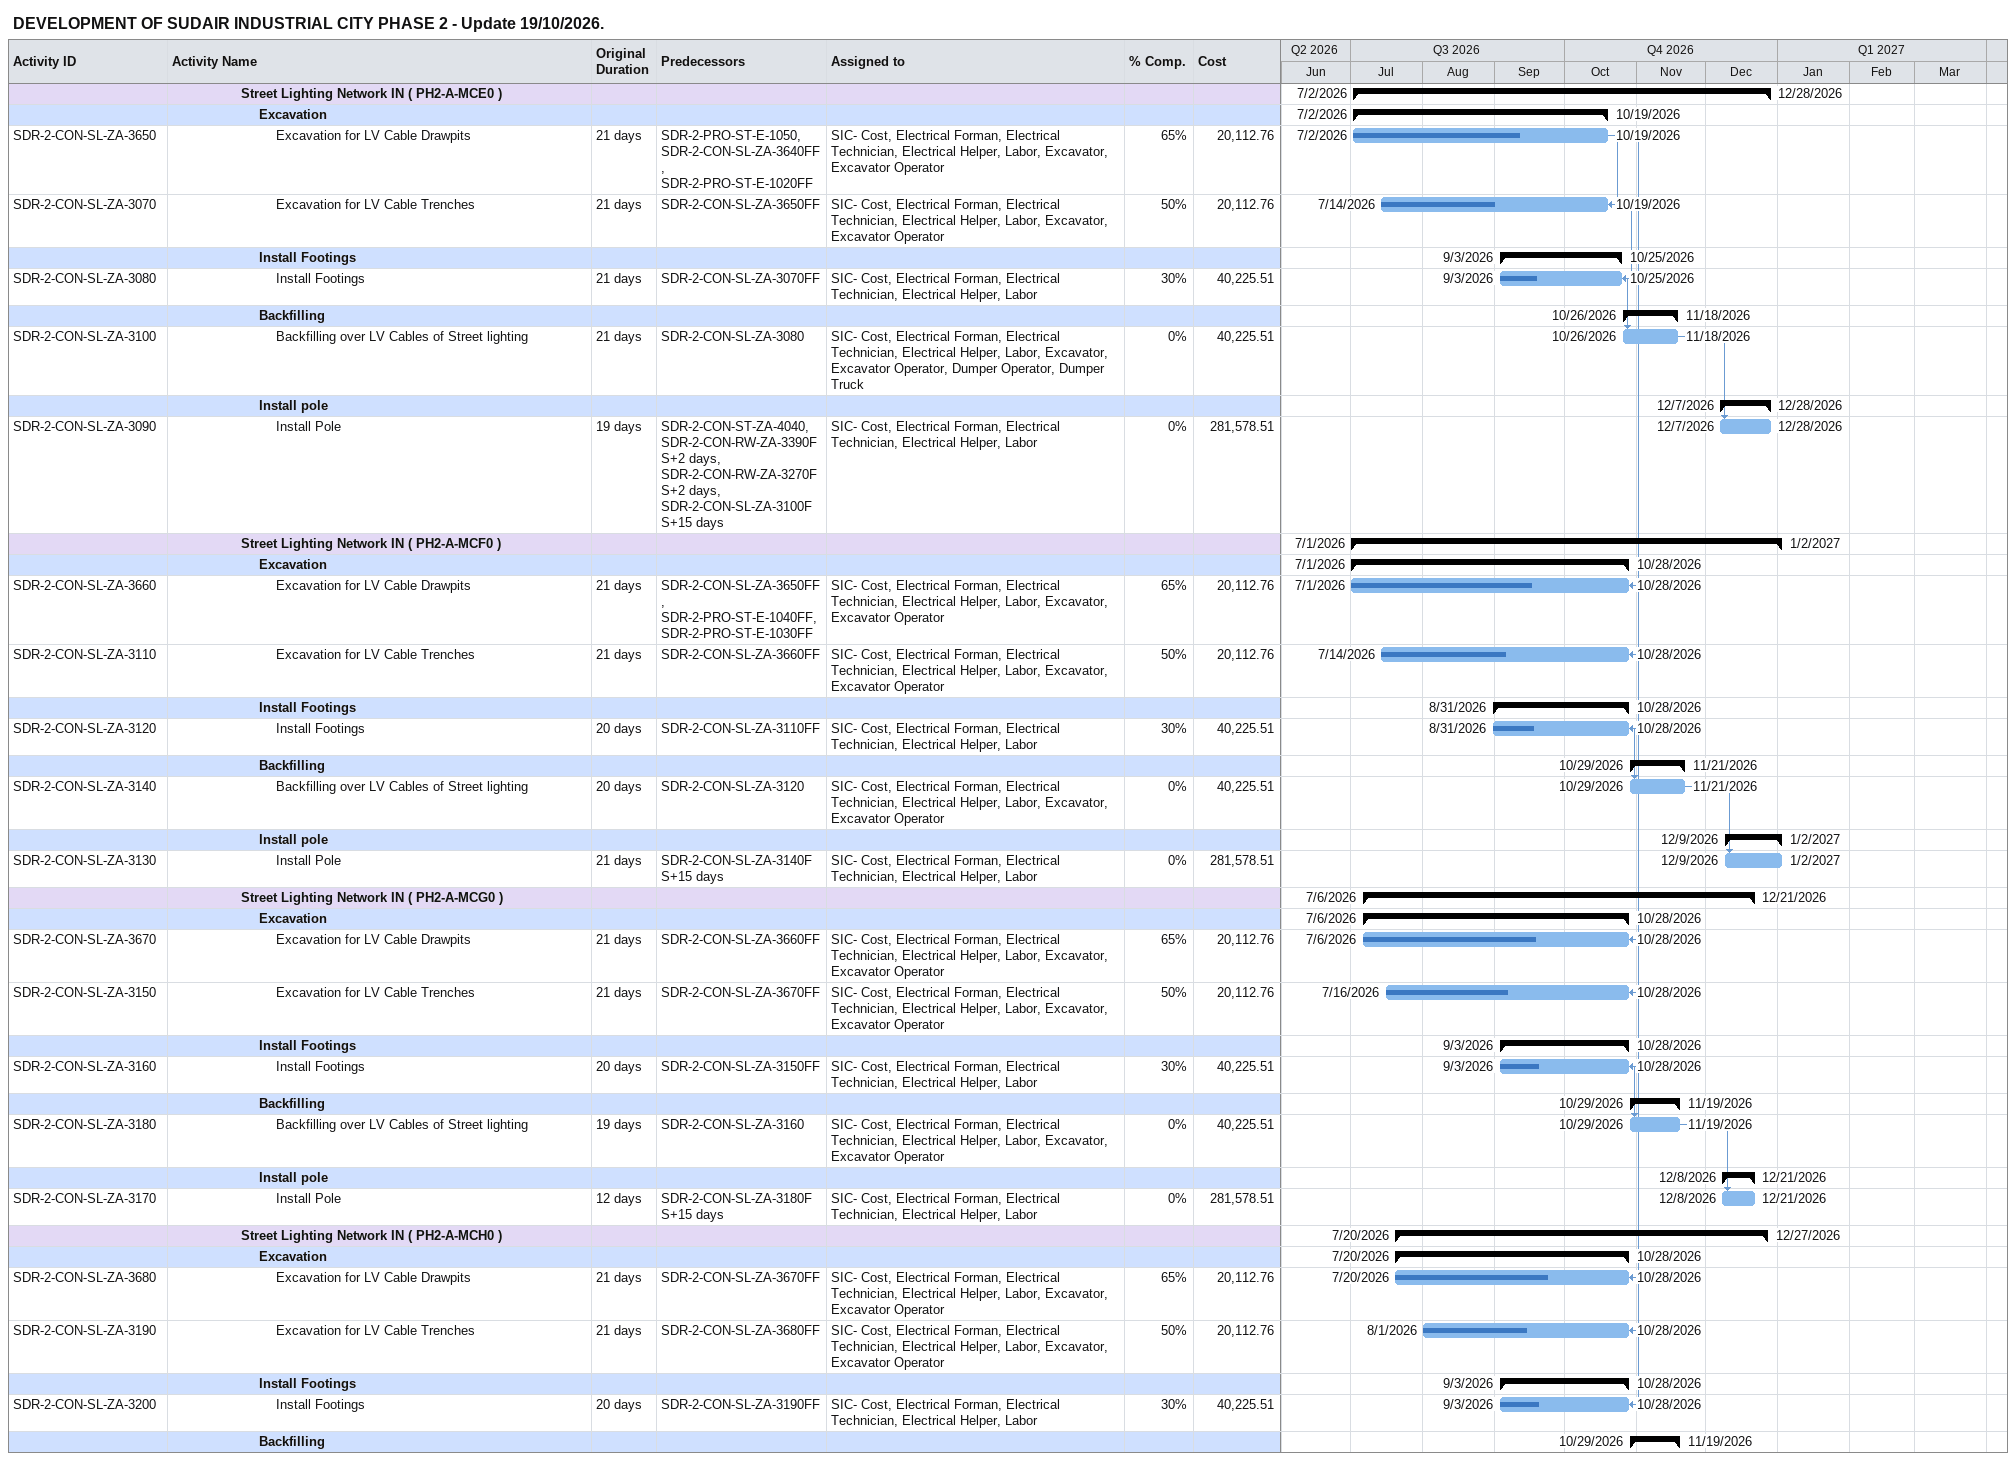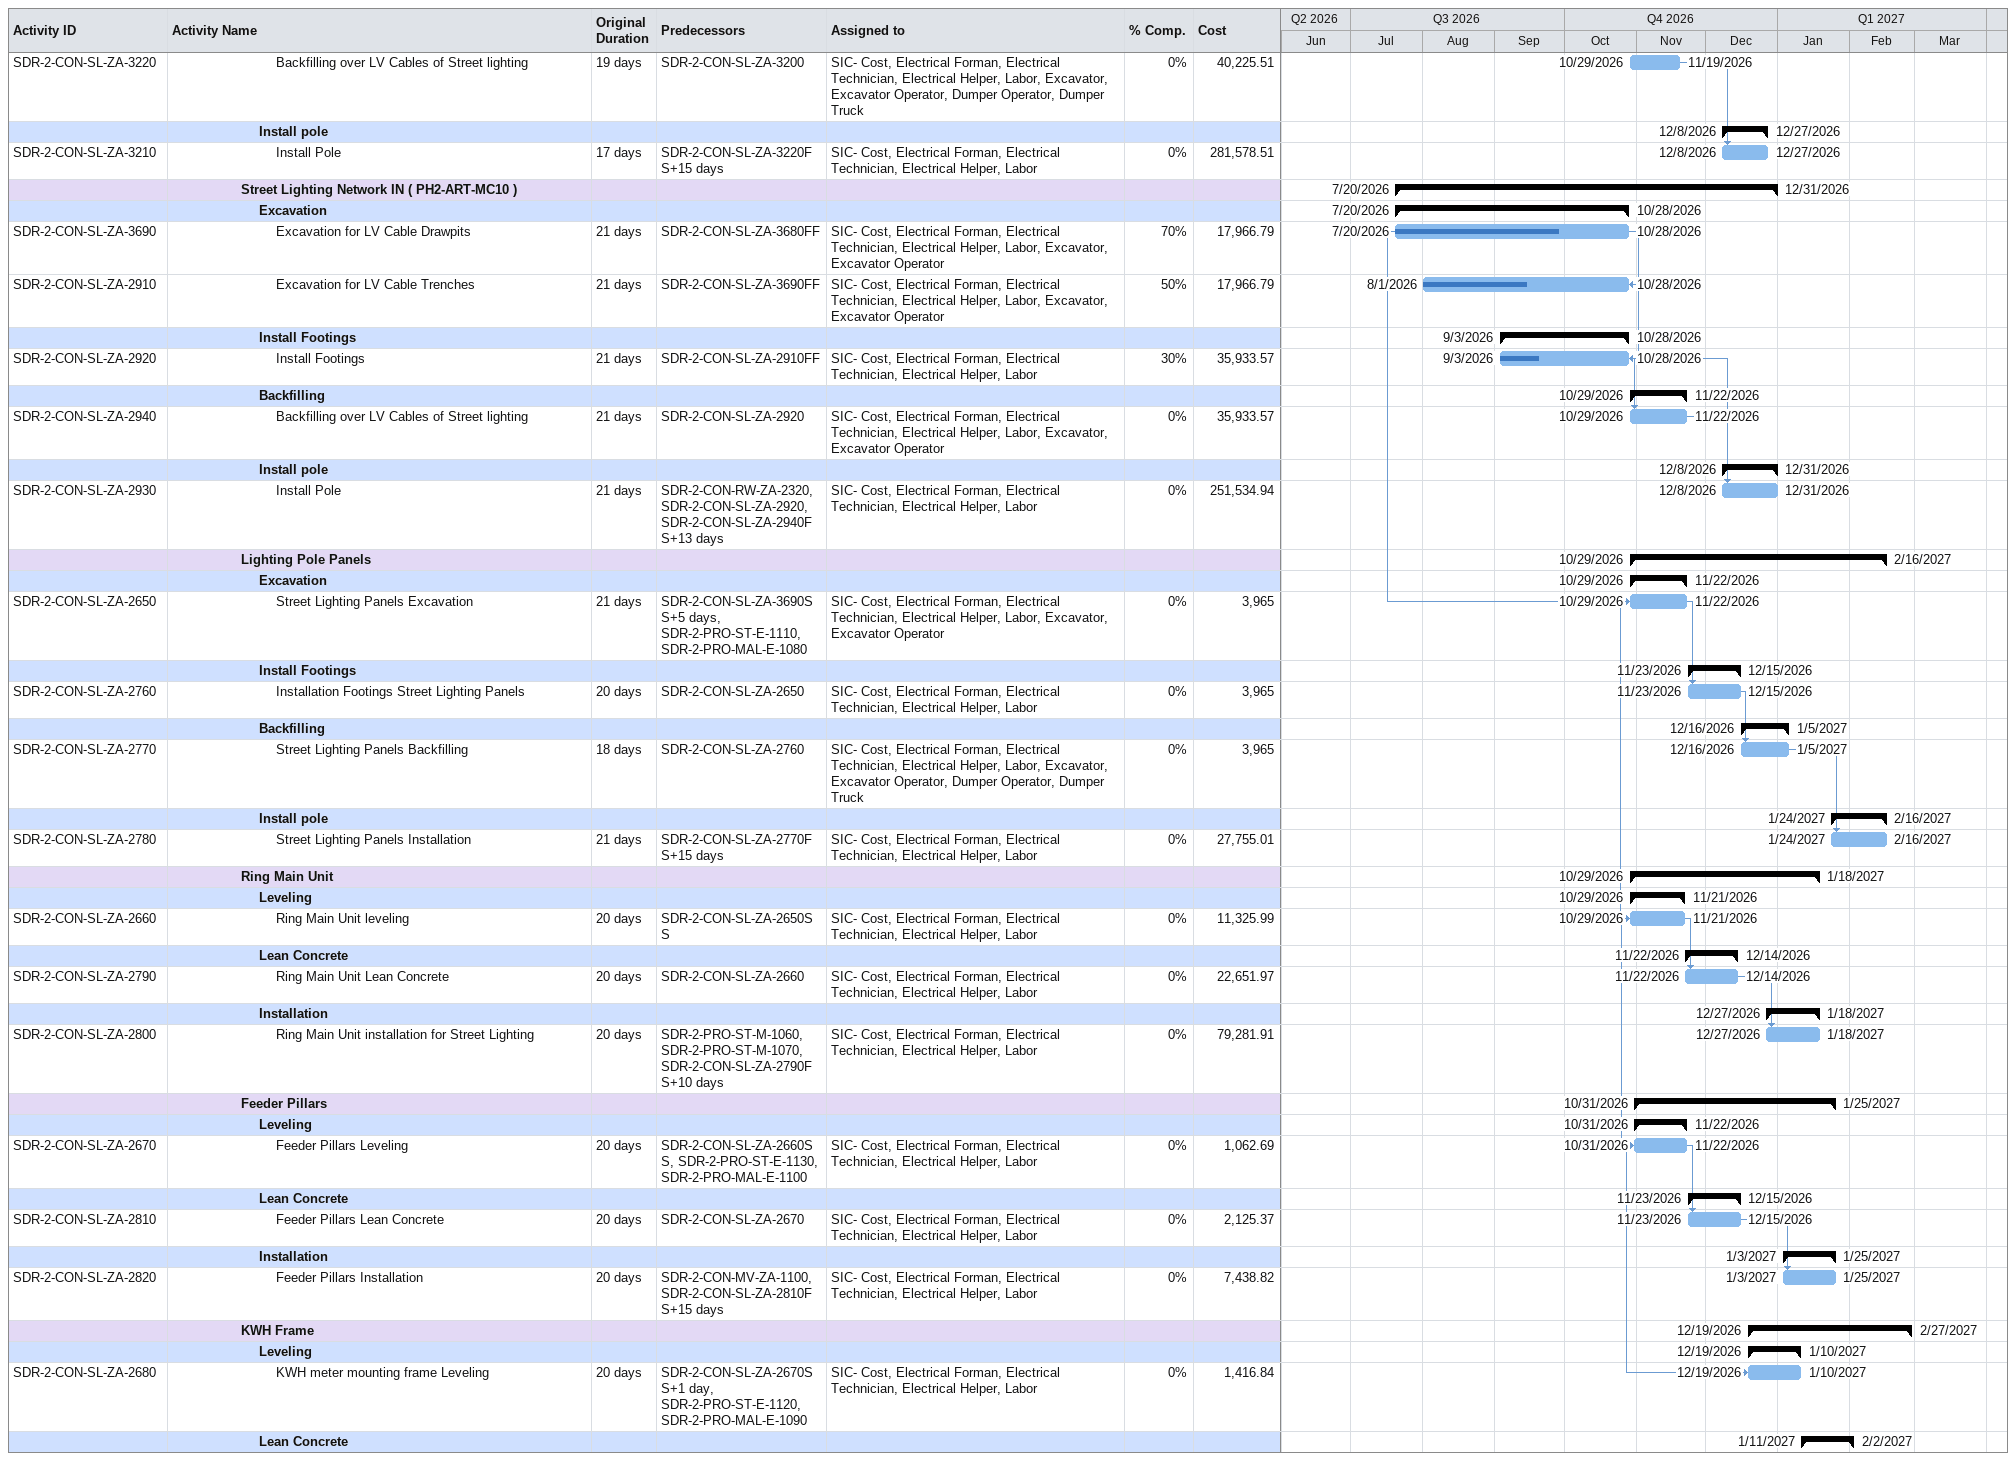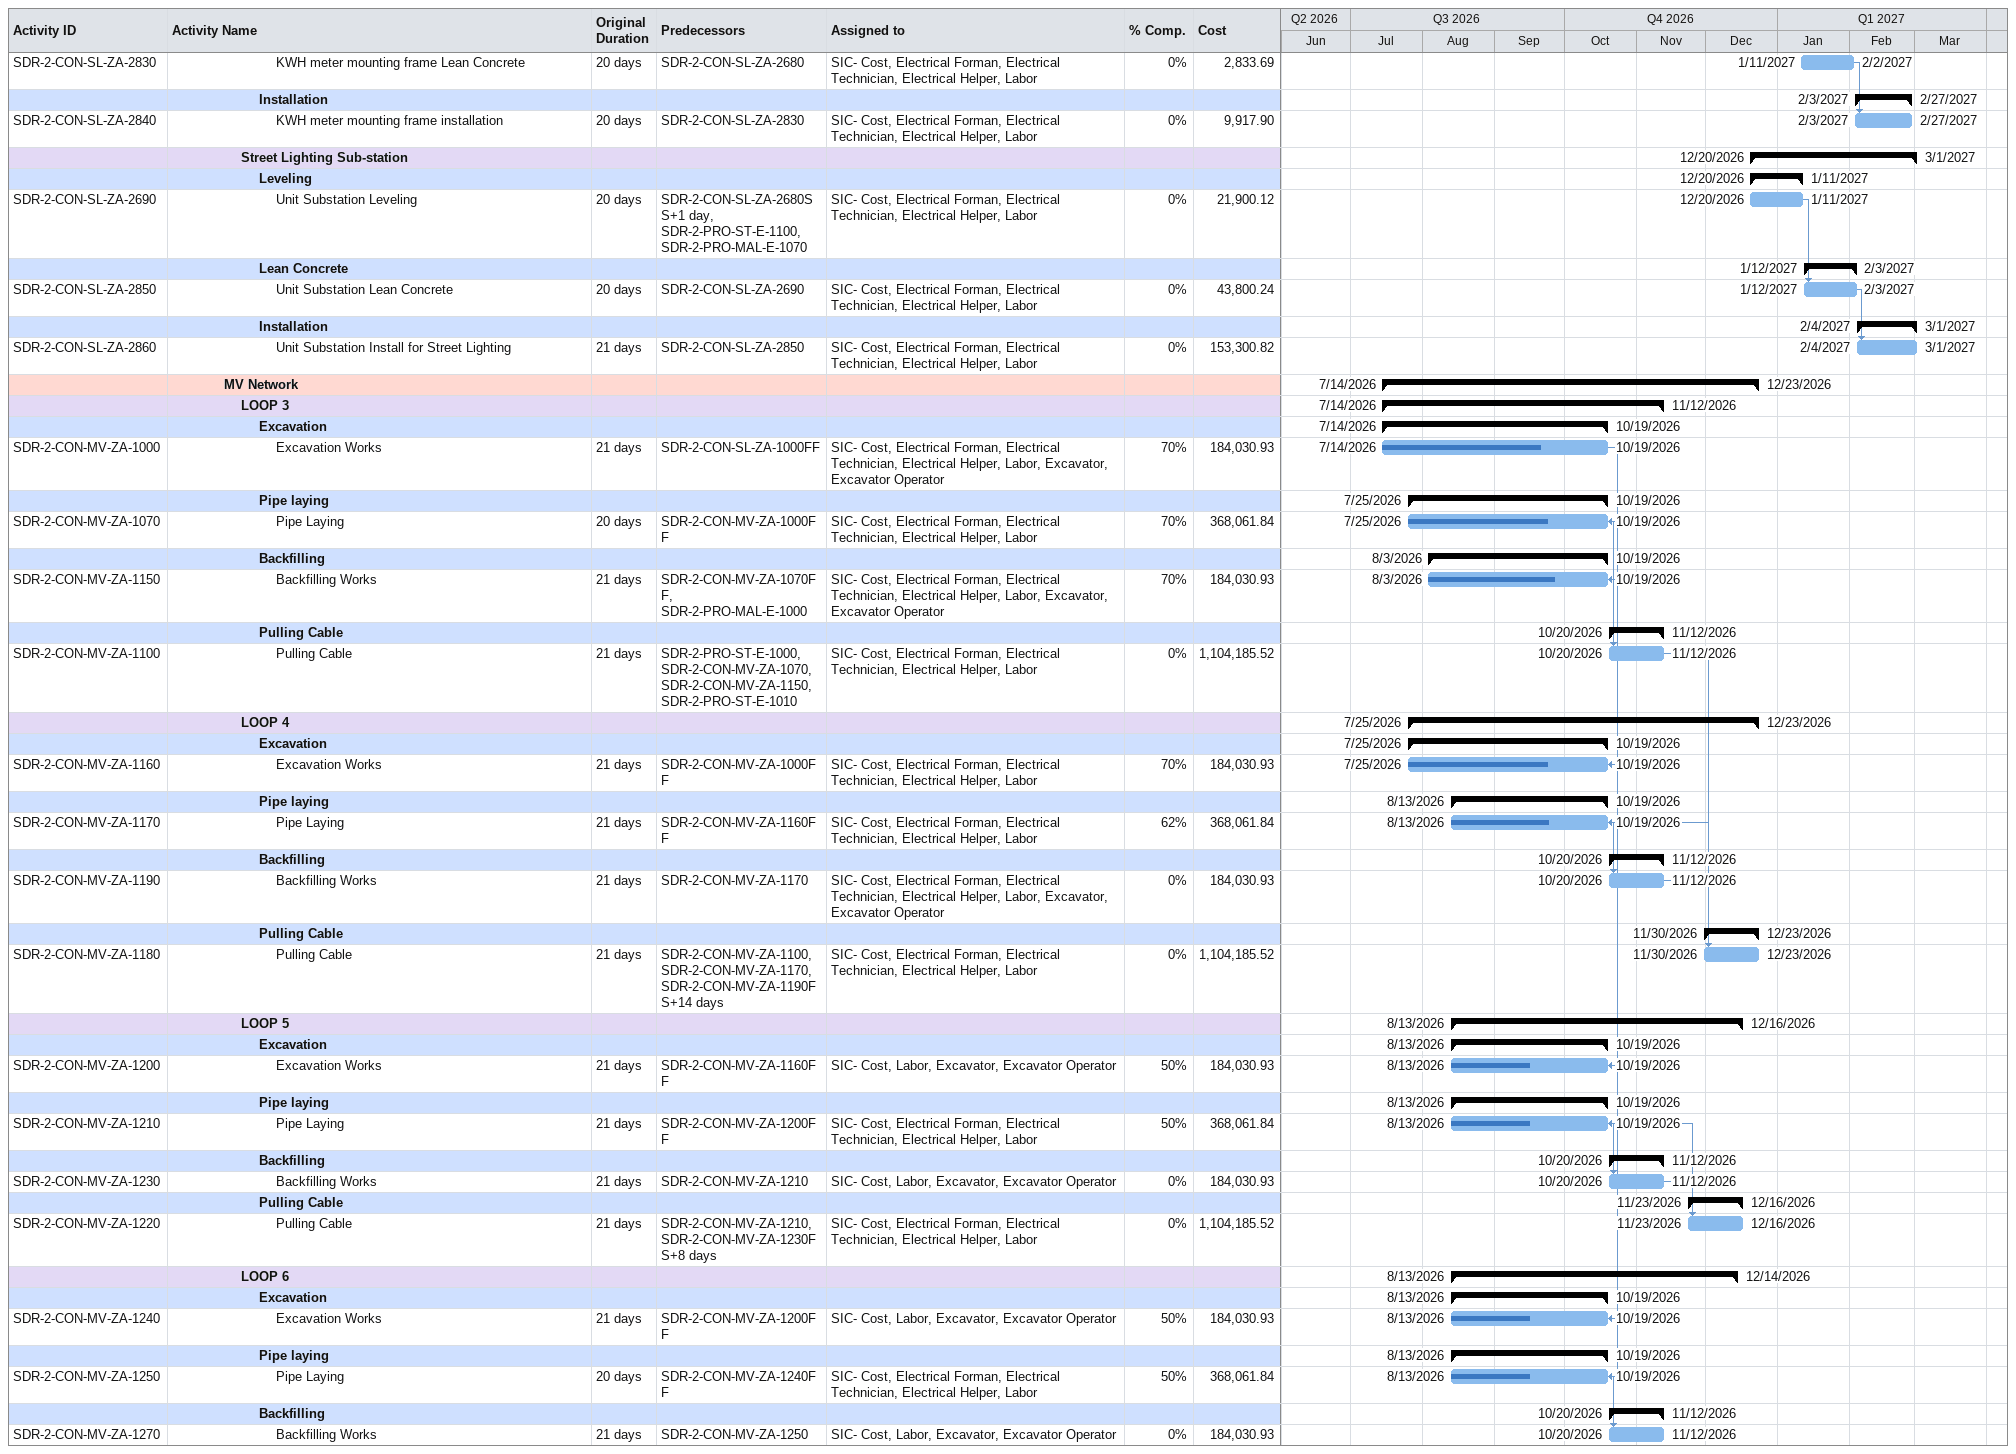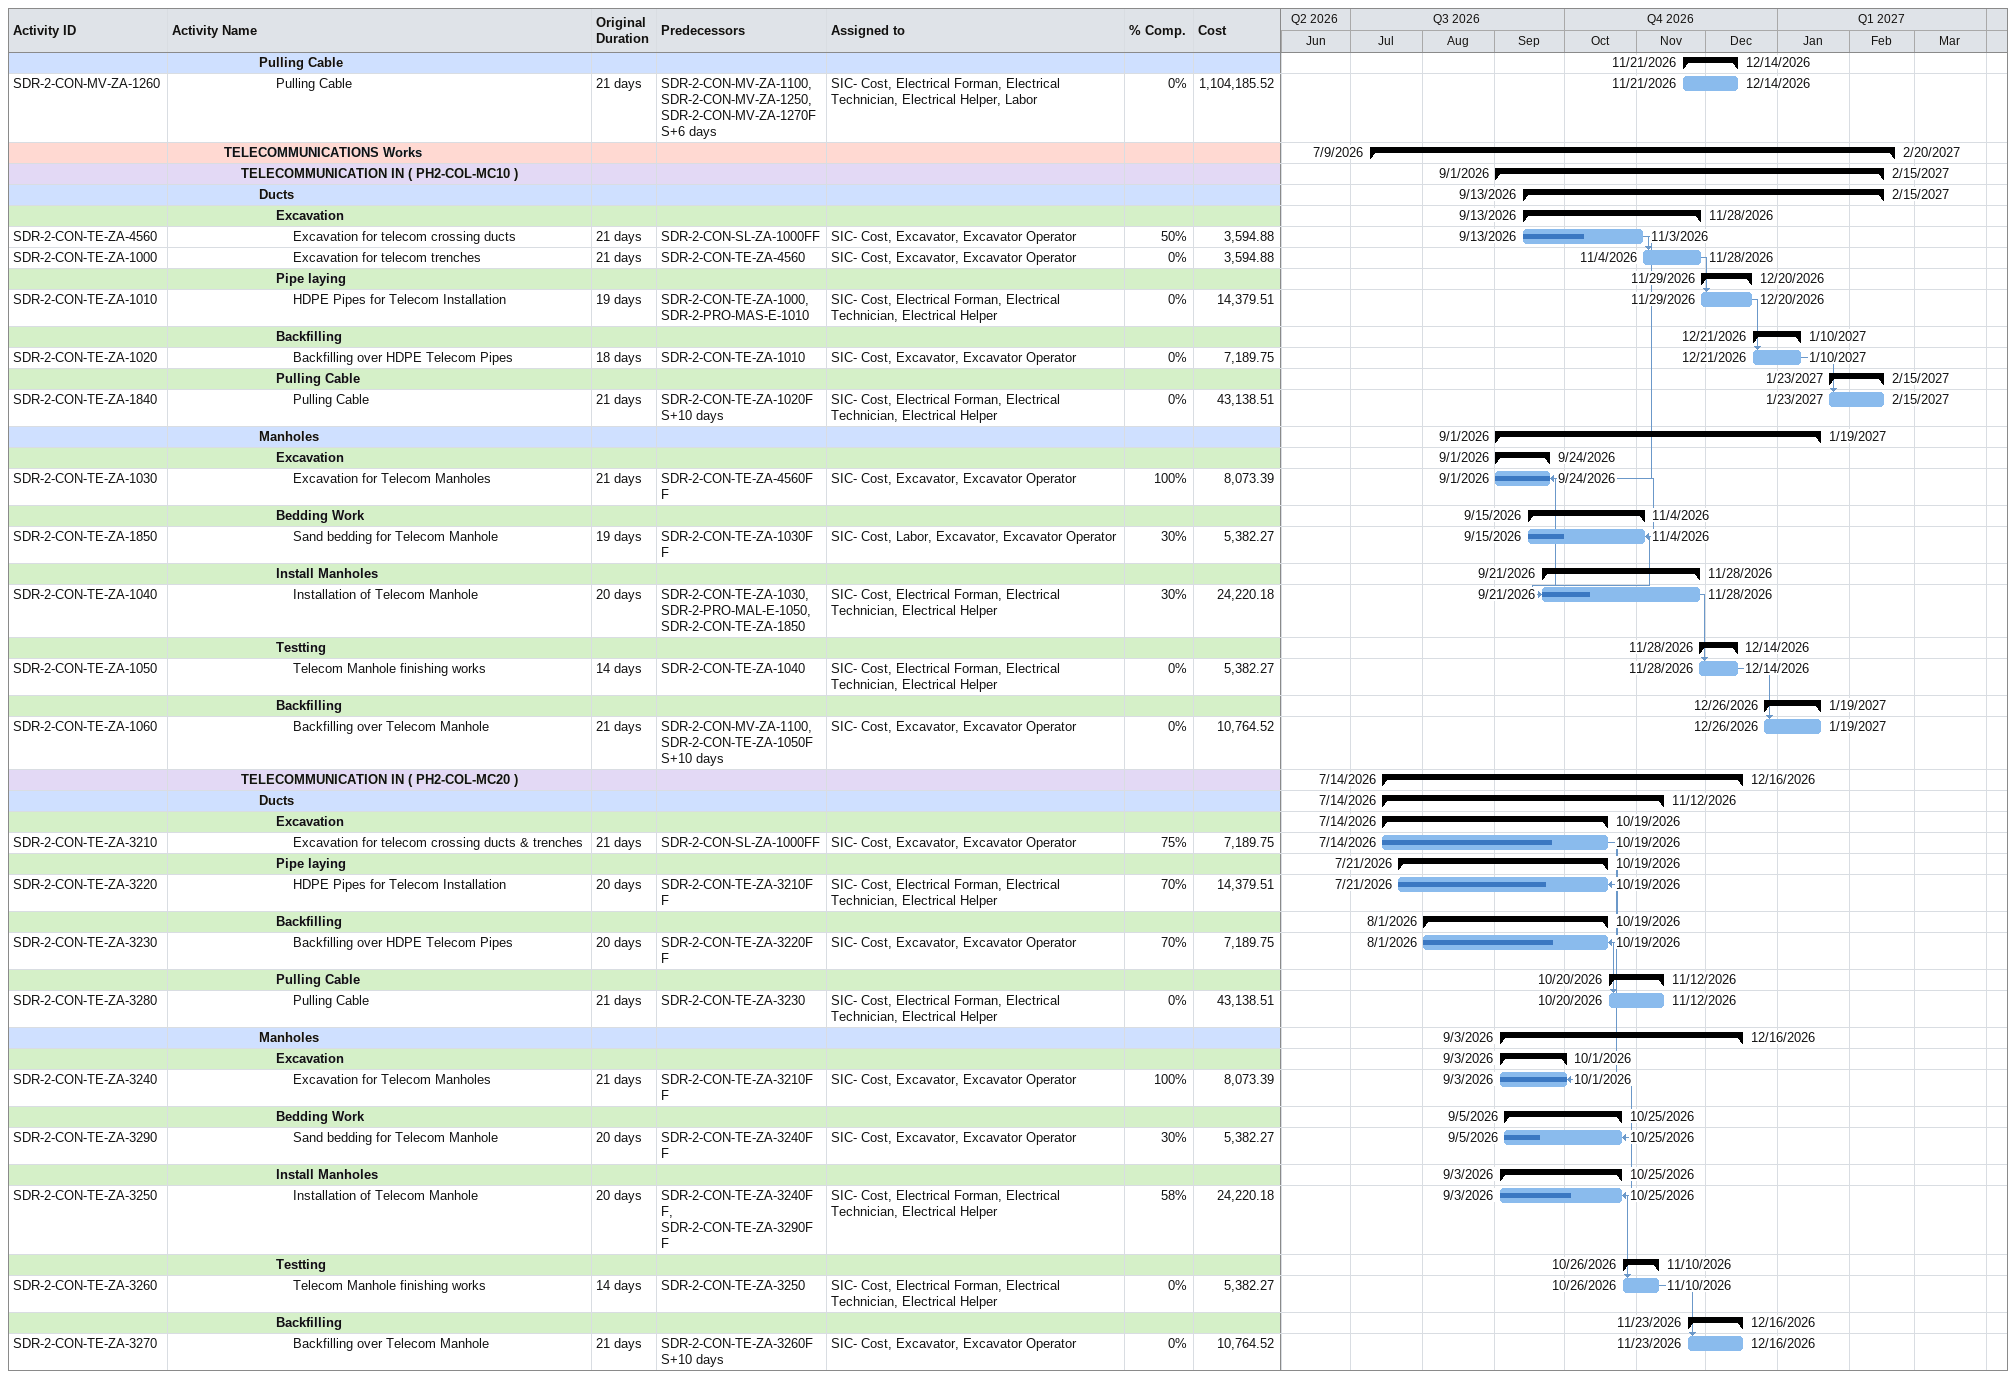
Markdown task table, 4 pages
DEVELOPMENT OF SUDAIR INDUSTRIAL CITY PHASE 2 - Update 19/10/2026.

| ID | Level | Task | Original duration | Start | Finish | Predecessors | Resources | % complete | Cost |
|---|---|---|---|---|---|---|---|---|---|
|  | 5 | **Street Lighting Network IN ( PH2-A-MCE0 )** |  | 2026-07-02 | 2026-12-28 |  |  |  |  |
|  | 6 | **Excavation** |  | 2026-07-02 | 2026-10-19 |  |  |  |  |
| SDR-2-CON-SL-ZA-3650 | 7 | Excavation for LV Cable Drawpits | 21d | 2026-07-02 | 2026-10-19 | SDR-2-PRO-ST-E-1050, SDR-2-CON-SL-ZA-3640FF, SDR-2-PRO-ST-E-1020FF | SIC- Cost, Electrical Forman, Electrical Technician, Electrical Helper, Labor, Excavator, Excavator Operator | 65 | 20112.76 |
| SDR-2-CON-SL-ZA-3070 | 7 | Excavation for LV Cable Trenches | 21d | 2026-07-14 | 2026-10-19 | SDR-2-CON-SL-ZA-3650FF | SIC- Cost, Electrical Forman, Electrical Technician, Electrical Helper, Labor, Excavator, Excavator Operator | 50 | 20112.76 |
|  | 6 | **Install Footings** |  | 2026-09-03 | 2026-10-25 |  |  |  |  |
| SDR-2-CON-SL-ZA-3080 | 7 | Install Footings | 21d | 2026-09-03 | 2026-10-25 | SDR-2-CON-SL-ZA-3070FF | SIC- Cost, Electrical Forman, Electrical Technician, Electrical Helper, Labor | 30 | 40225.51 |
|  | 6 | **Backfilling** |  | 2026-10-26 | 2026-11-18 |  |  |  |  |
| SDR-2-CON-SL-ZA-3100 | 7 | Backfilling over LV Cables of Street lighting | 21d | 2026-10-26 | 2026-11-18 | SDR-2-CON-SL-ZA-3080 | SIC- Cost, Electrical Forman, Electrical Technician, Electrical Helper, Labor, Excavator, Excavator Operator, Dumper Operator, Dumper Truck | 0 | 40225.51 |
|  | 6 | **Install pole** |  | 2026-12-07 | 2026-12-28 |  |  |  |  |
| SDR-2-CON-SL-ZA-3090 | 7 | Install Pole | 19d | 2026-12-07 | 2026-12-28 | SDR-2-CON-ST-ZA-4040, SDR-2-CON-RW-ZA-3390FS+2d, SDR-2-CON-RW-ZA-3270FS+2d, SDR-2-CON-SL-ZA-3100FS+15d | SIC- Cost, Electrical Forman, Electrical Technician, Electrical Helper, Labor | 0 | 281578.51 |
|  | 5 | **Street Lighting Network IN ( PH2-A-MCF0 )** |  | 2026-07-01 | 2027-01-02 |  |  |  |  |
|  | 6 | **Excavation** |  | 2026-07-01 | 2026-10-28 |  |  |  |  |
| SDR-2-CON-SL-ZA-3660 | 7 | Excavation for LV Cable Drawpits | 21d | 2026-07-01 | 2026-10-28 | SDR-2-CON-SL-ZA-3650FF, SDR-2-PRO-ST-E-1040FF, SDR-2-PRO-ST-E-1030FF | SIC- Cost, Electrical Forman, Electrical Technician, Electrical Helper, Labor, Excavator, Excavator Operator | 65 | 20112.76 |
| SDR-2-CON-SL-ZA-3110 | 7 | Excavation for LV Cable Trenches | 21d | 2026-07-14 | 2026-10-28 | SDR-2-CON-SL-ZA-3660FF | SIC- Cost, Electrical Forman, Electrical Technician, Electrical Helper, Labor, Excavator, Excavator Operator | 50 | 20112.76 |
|  | 6 | **Install Footings** |  | 2026-08-31 | 2026-10-28 |  |  |  |  |
| SDR-2-CON-SL-ZA-3120 | 7 | Install Footings | 20d | 2026-08-31 | 2026-10-28 | SDR-2-CON-SL-ZA-3110FF | SIC- Cost, Electrical Forman, Electrical Technician, Electrical Helper, Labor | 30 | 40225.51 |
|  | 6 | **Backfilling** |  | 2026-10-29 | 2026-11-21 |  |  |  |  |
| SDR-2-CON-SL-ZA-3140 | 7 | Backfilling over LV Cables of Street lighting | 20d | 2026-10-29 | 2026-11-21 | SDR-2-CON-SL-ZA-3120 | SIC- Cost, Electrical Forman, Electrical Technician, Electrical Helper, Labor, Excavator, Excavator Operator | 0 | 40225.51 |
|  | 6 | **Install pole** |  | 2026-12-09 | 2027-01-02 |  |  |  |  |
| SDR-2-CON-SL-ZA-3130 | 7 | Install Pole | 21d | 2026-12-09 | 2027-01-02 | SDR-2-CON-SL-ZA-3140FS+15d | SIC- Cost, Electrical Forman, Electrical Technician, Electrical Helper, Labor | 0 | 281578.51 |
|  | 5 | **Street Lighting Network IN ( PH2-A-MCG0 )** |  | 2026-07-06 | 2026-12-21 |  |  |  |  |
|  | 6 | **Excavation** |  | 2026-07-06 | 2026-10-28 |  |  |  |  |
| SDR-2-CON-SL-ZA-3670 | 7 | Excavation for LV Cable Drawpits | 21d | 2026-07-06 | 2026-10-28 | SDR-2-CON-SL-ZA-3660FF | SIC- Cost, Electrical Forman, Electrical Technician, Electrical Helper, Labor, Excavator, Excavator Operator | 65 | 20112.76 |
| SDR-2-CON-SL-ZA-3150 | 7 | Excavation for LV Cable Trenches | 21d | 2026-07-16 | 2026-10-28 | SDR-2-CON-SL-ZA-3670FF | SIC- Cost, Electrical Forman, Electrical Technician, Electrical Helper, Labor, Excavator, Excavator Operator | 50 | 20112.76 |
|  | 6 | **Install Footings** |  | 2026-09-03 | 2026-10-28 |  |  |  |  |
| SDR-2-CON-SL-ZA-3160 | 7 | Install Footings | 20d | 2026-09-03 | 2026-10-28 | SDR-2-CON-SL-ZA-3150FF | SIC- Cost, Electrical Forman, Electrical Technician, Electrical Helper, Labor | 30 | 40225.51 |
|  | 6 | **Backfilling** |  | 2026-10-29 | 2026-11-19 |  |  |  |  |
| SDR-2-CON-SL-ZA-3180 | 7 | Backfilling over LV Cables of Street lighting | 19d | 2026-10-29 | 2026-11-19 | SDR-2-CON-SL-ZA-3160 | SIC- Cost, Electrical Forman, Electrical Technician, Electrical Helper, Labor, Excavator, Excavator Operator | 0 | 40225.51 |
|  | 6 | **Install pole** |  | 2026-12-08 | 2026-12-21 |  |  |  |  |
| SDR-2-CON-SL-ZA-3170 | 7 | Install Pole | 12d | 2026-12-08 | 2026-12-21 | SDR-2-CON-SL-ZA-3180FS+15d | SIC- Cost, Electrical Forman, Electrical Technician, Electrical Helper, Labor | 0 | 281578.51 |
|  | 5 | **Street Lighting Network IN ( PH2-A-MCH0 )** |  | 2026-07-20 | 2026-12-27 |  |  |  |  |
|  | 6 | **Excavation** |  | 2026-07-20 | 2026-10-28 |  |  |  |  |
| SDR-2-CON-SL-ZA-3680 | 7 | Excavation for LV Cable Drawpits | 21d | 2026-07-20 | 2026-10-28 | SDR-2-CON-SL-ZA-3670FF | SIC- Cost, Electrical Forman, Electrical Technician, Electrical Helper, Labor, Excavator, Excavator Operator | 65 | 20112.76 |
| SDR-2-CON-SL-ZA-3190 | 7 | Excavation for LV Cable Trenches | 21d | 2026-08-01 | 2026-10-28 | SDR-2-CON-SL-ZA-3680FF | SIC- Cost, Electrical Forman, Electrical Technician, Electrical Helper, Labor, Excavator, Excavator Operator | 50 | 20112.76 |
|  | 6 | **Install Footings** |  | 2026-09-03 | 2026-10-28 |  |  |  |  |
| SDR-2-CON-SL-ZA-3200 | 7 | Install Footings | 20d | 2026-09-03 | 2026-10-28 | SDR-2-CON-SL-ZA-3190FF | SIC- Cost, Electrical Forman, Electrical Technician, Electrical Helper, Labor | 30 | 40225.51 |
|  | 6 | **Backfilling** |  | 2026-10-29 | 2026-11-19 |  |  |  |  |
| SDR-2-CON-SL-ZA-3220 | 7 | Backfilling over LV Cables of Street lighting | 19d | 2026-10-29 | 2026-11-19 | SDR-2-CON-SL-ZA-3200 | SIC- Cost, Electrical Forman, Electrical Technician, Electrical Helper, Labor, Excavator, Excavator Operator, Dumper Operator, Dumper Truck | 0 | 40225.51 |
|  | 6 | **Install pole** |  | 2026-12-08 | 2026-12-27 |  |  |  |  |
| SDR-2-CON-SL-ZA-3210 | 7 | Install Pole | 17d | 2026-12-08 | 2026-12-27 | SDR-2-CON-SL-ZA-3220FS+15d | SIC- Cost, Electrical Forman, Electrical Technician, Electrical Helper, Labor | 0 | 281578.51 |
|  | 5 | **Street Lighting Network IN ( PH2-ART-MC10 )** |  | 2026-07-20 | 2026-12-31 |  |  |  |  |
|  | 6 | **Excavation** |  | 2026-07-20 | 2026-10-28 |  |  |  |  |
| SDR-2-CON-SL-ZA-3690 | 7 | Excavation for LV Cable Drawpits | 21d | 2026-07-20 | 2026-10-28 | SDR-2-CON-SL-ZA-3680FF | SIC- Cost, Electrical Forman, Electrical Technician, Electrical Helper, Labor, Excavator, Excavator Operator | 70 | 17966.79 |
| SDR-2-CON-SL-ZA-2910 | 7 | Excavation for LV Cable Trenches | 21d | 2026-08-01 | 2026-10-28 | SDR-2-CON-SL-ZA-3690FF | SIC- Cost, Electrical Forman, Electrical Technician, Electrical Helper, Labor, Excavator, Excavator Operator | 50 | 17966.79 |
|  | 6 | **Install Footings** |  | 2026-09-03 | 2026-10-28 |  |  |  |  |
| SDR-2-CON-SL-ZA-2920 | 7 | Install Footings | 21d | 2026-09-03 | 2026-10-28 | SDR-2-CON-SL-ZA-2910FF | SIC- Cost, Electrical Forman, Electrical Technician, Electrical Helper, Labor | 30 | 35933.57 |
|  | 6 | **Backfilling** |  | 2026-10-29 | 2026-11-22 |  |  |  |  |
| SDR-2-CON-SL-ZA-2940 | 7 | Backfilling over LV Cables of Street lighting | 21d | 2026-10-29 | 2026-11-22 | SDR-2-CON-SL-ZA-2920 | SIC- Cost, Electrical Forman, Electrical Technician, Electrical Helper, Labor, Excavator, Excavator Operator | 0 | 35933.57 |
|  | 6 | **Install pole** |  | 2026-12-08 | 2026-12-31 |  |  |  |  |
| SDR-2-CON-SL-ZA-2930 | 7 | Install Pole | 21d | 2026-12-08 | 2026-12-31 | SDR-2-CON-RW-ZA-2320, SDR-2-CON-SL-ZA-2920, SDR-2-CON-SL-ZA-2940FS+13d | SIC- Cost, Electrical Forman, Electrical Technician, Electrical Helper, Labor | 0 | 251534.94 |
|  | 5 | **Lighting Pole Panels** |  | 2026-10-29 | 2027-02-16 |  |  |  |  |
|  | 6 | **Excavation** |  | 2026-10-29 | 2026-11-22 |  |  |  |  |
| SDR-2-CON-SL-ZA-2650 | 7 | Street Lighting Panels Excavation | 21d | 2026-10-29 | 2026-11-22 | SDR-2-CON-SL-ZA-3690SS+5d, SDR-2-PRO-ST-E-1110, SDR-2-PRO-MAL-E-1080 | SIC- Cost, Electrical Forman, Electrical Technician, Electrical Helper, Labor, Excavator, Excavator Operator | 0 | 3965 |
|  | 6 | **Install Footings** |  | 2026-11-23 | 2026-12-15 |  |  |  |  |
| SDR-2-CON-SL-ZA-2760 | 7 | Installation Footings Street Lighting Panels | 20d | 2026-11-23 | 2026-12-15 | SDR-2-CON-SL-ZA-2650 | SIC- Cost, Electrical Forman, Electrical Technician, Electrical Helper, Labor | 0 | 3965 |
|  | 6 | **Backfilling** |  | 2026-12-16 | 2027-01-05 |  |  |  |  |
| SDR-2-CON-SL-ZA-2770 | 7 | Street Lighting Panels Backfilling | 18d | 2026-12-16 | 2027-01-05 | SDR-2-CON-SL-ZA-2760 | SIC- Cost, Electrical Forman, Electrical Technician, Electrical Helper, Labor, Excavator, Excavator Operator, Dumper Operator, Dumper Truck | 0 | 3965 |
|  | 6 | **Install pole** |  | 2027-01-24 | 2027-02-16 |  |  |  |  |
| SDR-2-CON-SL-ZA-2780 | 7 | Street Lighting Panels Installation | 21d | 2027-01-24 | 2027-02-16 | SDR-2-CON-SL-ZA-2770FS+15d | SIC- Cost, Electrical Forman, Electrical Technician, Electrical Helper, Labor | 0 | 27755.01 |
|  | 5 | **Ring Main Unit** |  | 2026-10-29 | 2027-01-18 |  |  |  |  |
|  | 6 | **Leveling** |  | 2026-10-29 | 2026-11-21 |  |  |  |  |
| SDR-2-CON-SL-ZA-2660 | 7 | Ring Main Unit leveling | 20d | 2026-10-29 | 2026-11-21 | SDR-2-CON-SL-ZA-2650SS | SIC- Cost, Electrical Forman, Electrical Technician, Electrical Helper, Labor | 0 | 11325.99 |
|  | 6 | **Lean Concrete** |  | 2026-11-22 | 2026-12-14 |  |  |  |  |
| SDR-2-CON-SL-ZA-2790 | 7 | Ring Main Unit Lean Concrete | 20d | 2026-11-22 | 2026-12-14 | SDR-2-CON-SL-ZA-2660 | SIC- Cost, Electrical Forman, Electrical Technician, Electrical Helper, Labor | 0 | 22651.97 |
|  | 6 | **Installation** |  | 2026-12-27 | 2027-01-18 |  |  |  |  |
| SDR-2-CON-SL-ZA-2800 | 7 | Ring Main Unit installation for Street Lighting | 20d | 2026-12-27 | 2027-01-18 | SDR-2-PRO-ST-M-1060, SDR-2-PRO-ST-M-1070, SDR-2-CON-SL-ZA-2790FS+10d | SIC- Cost, Electrical Forman, Electrical Technician, Electrical Helper, Labor | 0 | 79281.91 |
|  | 5 | **Feeder Pillars** |  | 2026-10-31 | 2027-01-25 |  |  |  |  |
|  | 6 | **Leveling** |  | 2026-10-31 | 2026-11-22 |  |  |  |  |
| SDR-2-CON-SL-ZA-2670 | 7 | Feeder Pillars Leveling | 20d | 2026-10-31 | 2026-11-22 | SDR-2-CON-SL-ZA-2660SS, SDR-2-PRO-ST-E-1130, SDR-2-PRO-MAL-E-1100 | SIC- Cost, Electrical Forman, Electrical Technician, Electrical Helper, Labor | 0 | 1062.69 |
|  | 6 | **Lean Concrete** |  | 2026-11-23 | 2026-12-15 |  |  |  |  |
| SDR-2-CON-SL-ZA-2810 | 7 | Feeder Pillars Lean Concrete | 20d | 2026-11-23 | 2026-12-15 | SDR-2-CON-SL-ZA-2670 | SIC- Cost, Electrical Forman, Electrical Technician, Electrical Helper, Labor | 0 | 2125.37 |
|  | 6 | **Installation** |  | 2027-01-03 | 2027-01-25 |  |  |  |  |
| SDR-2-CON-SL-ZA-2820 | 7 | Feeder Pillars Installation | 20d | 2027-01-03 | 2027-01-25 | SDR-2-CON-MV-ZA-1100, SDR-2-CON-SL-ZA-2810FS+15d | SIC- Cost, Electrical Forman, Electrical Technician, Electrical Helper, Labor | 0 | 7438.82 |
|  | 5 | **KWH Frame** |  | 2026-12-19 | 2027-02-27 |  |  |  |  |
|  | 6 | **Leveling** |  | 2026-12-19 | 2027-01-10 |  |  |  |  |
| SDR-2-CON-SL-ZA-2680 | 7 | KWH meter mounting frame Leveling | 20d | 2026-12-19 | 2027-01-10 | SDR-2-CON-SL-ZA-2670SS+1d, SDR-2-PRO-ST-E-1120, SDR-2-PRO-MAL-E-1090 | SIC- Cost, Electrical Forman, Electrical Technician, Electrical Helper, Labor | 0 | 1416.84 |
|  | 6 | **Lean Concrete** |  | 2027-01-11 | 2027-02-02 |  |  |  |  |
| SDR-2-CON-SL-ZA-2830 | 7 | KWH meter mounting frame Lean Concrete | 20d | 2027-01-11 | 2027-02-02 | SDR-2-CON-SL-ZA-2680 | SIC- Cost, Electrical Forman, Electrical Technician, Electrical Helper, Labor | 0 | 2833.69 |
|  | 6 | **Installation** |  | 2027-02-03 | 2027-02-27 |  |  |  |  |
| SDR-2-CON-SL-ZA-2840 | 7 | KWH meter mounting frame installation | 20d | 2027-02-03 | 2027-02-27 | SDR-2-CON-SL-ZA-2830 | SIC- Cost, Electrical Forman, Electrical Technician, Electrical Helper, Labor | 0 | 9917.90 |
|  | 5 | **Street Lighting Sub-station** |  | 2026-12-20 | 2027-03-01 |  |  |  |  |
|  | 6 | **Leveling** |  | 2026-12-20 | 2027-01-11 |  |  |  |  |
| SDR-2-CON-SL-ZA-2690 | 7 | Unit Substation Leveling | 20d | 2026-12-20 | 2027-01-11 | SDR-2-CON-SL-ZA-2680SS+1d, SDR-2-PRO-ST-E-1100, SDR-2-PRO-MAL-E-1070 | SIC- Cost, Electrical Forman, Electrical Technician, Electrical Helper, Labor | 0 | 21900.12 |
|  | 6 | **Lean Concrete** |  | 2027-01-12 | 2027-02-03 |  |  |  |  |
| SDR-2-CON-SL-ZA-2850 | 7 | Unit Substation Lean Concrete | 20d | 2027-01-12 | 2027-02-03 | SDR-2-CON-SL-ZA-2690 | SIC- Cost, Electrical Forman, Electrical Technician, Electrical Helper, Labor | 0 | 43800.24 |
|  | 6 | **Installation** |  | 2027-02-04 | 2027-03-01 |  |  |  |  |
| SDR-2-CON-SL-ZA-2860 | 7 | Unit Substation Install for Street Lighting | 21d | 2027-02-04 | 2027-03-01 | SDR-2-CON-SL-ZA-2850 | SIC- Cost, Electrical Forman, Electrical Technician, Electrical Helper, Labor | 0 | 153300.82 |
|  | 4 | **MV Network** |  | 2026-07-14 | 2026-12-23 |  |  |  |  |
|  | 5 | **LOOP 3** |  | 2026-07-14 | 2026-11-12 |  |  |  |  |
|  | 6 | **Excavation** |  | 2026-07-14 | 2026-10-19 |  |  |  |  |
| SDR-2-CON-MV-ZA-1000 | 7 | Excavation Works | 21d | 2026-07-14 | 2026-10-19 | SDR-2-CON-SL-ZA-1000FF | SIC- Cost, Electrical Forman, Electrical Technician, Electrical Helper, Labor, Excavator, Excavator Operator | 70 | 184030.93 |
|  | 6 | **Pipe laying** |  | 2026-07-25 | 2026-10-19 |  |  |  |  |
| SDR-2-CON-MV-ZA-1070 | 7 | Pipe Laying | 20d | 2026-07-25 | 2026-10-19 | SDR-2-CON-MV-ZA-1000FF | SIC- Cost, Electrical Forman, Electrical Technician, Electrical Helper, Labor | 70 | 368061.84 |
|  | 6 | **Backfilling** |  | 2026-08-03 | 2026-10-19 |  |  |  |  |
| SDR-2-CON-MV-ZA-1150 | 7 | Backfilling Works | 21d | 2026-08-03 | 2026-10-19 | SDR-2-CON-MV-ZA-1070FF, SDR-2-PRO-MAL-E-1000 | SIC- Cost, Electrical Forman, Electrical Technician, Electrical Helper, Labor, Excavator, Excavator Operator | 70 | 184030.93 |
|  | 6 | **Pulling Cable** |  | 2026-10-20 | 2026-11-12 |  |  |  |  |
| SDR-2-CON-MV-ZA-1100 | 7 | Pulling Cable | 21d | 2026-10-20 | 2026-11-12 | SDR-2-PRO-ST-E-1000, SDR-2-CON-MV-ZA-1070, SDR-2-CON-MV-ZA-1150, SDR-2-PRO-ST-E-1010 | SIC- Cost, Electrical Forman, Electrical Technician, Electrical Helper, Labor | 0 | 1104185.52 |
|  | 5 | **LOOP 4** |  | 2026-07-25 | 2026-12-23 |  |  |  |  |
|  | 6 | **Excavation** |  | 2026-07-25 | 2026-10-19 |  |  |  |  |
| SDR-2-CON-MV-ZA-1160 | 7 | Excavation Works | 21d | 2026-07-25 | 2026-10-19 | SDR-2-CON-MV-ZA-1000FF | SIC- Cost, Electrical Forman, Electrical Technician, Electrical Helper, Labor | 70 | 184030.93 |
|  | 6 | **Pipe laying** |  | 2026-08-13 | 2026-10-19 |  |  |  |  |
| SDR-2-CON-MV-ZA-1170 | 7 | Pipe Laying | 21d | 2026-08-13 | 2026-10-19 | SDR-2-CON-MV-ZA-1160FF | SIC- Cost, Electrical Forman, Electrical Technician, Electrical Helper, Labor | 62 | 368061.84 |
|  | 6 | **Backfilling** |  | 2026-10-20 | 2026-11-12 |  |  |  |  |
| SDR-2-CON-MV-ZA-1190 | 7 | Backfilling Works | 21d | 2026-10-20 | 2026-11-12 | SDR-2-CON-MV-ZA-1170 | SIC- Cost, Electrical Forman, Electrical Technician, Electrical Helper, Labor, Excavator, Excavator Operator | 0 | 184030.93 |
|  | 6 | **Pulling Cable** |  | 2026-11-30 | 2026-12-23 |  |  |  |  |
| SDR-2-CON-MV-ZA-1180 | 7 | Pulling Cable | 21d | 2026-11-30 | 2026-12-23 | SDR-2-CON-MV-ZA-1100, SDR-2-CON-MV-ZA-1170, SDR-2-CON-MV-ZA-1190FS+14d | SIC- Cost, Electrical Forman, Electrical Technician, Electrical Helper, Labor | 0 | 1104185.52 |
|  | 5 | **LOOP 5** |  | 2026-08-13 | 2026-12-16 |  |  |  |  |
|  | 6 | **Excavation** |  | 2026-08-13 | 2026-10-19 |  |  |  |  |
| SDR-2-CON-MV-ZA-1200 | 7 | Excavation Works | 21d | 2026-08-13 | 2026-10-19 | SDR-2-CON-MV-ZA-1160FF | SIC- Cost, Labor, Excavator, Excavator Operator | 50 | 184030.93 |
|  | 6 | **Pipe laying** |  | 2026-08-13 | 2026-10-19 |  |  |  |  |
| SDR-2-CON-MV-ZA-1210 | 7 | Pipe Laying | 21d | 2026-08-13 | 2026-10-19 | SDR-2-CON-MV-ZA-1200FF | SIC- Cost, Electrical Forman, Electrical Technician, Electrical Helper, Labor | 50 | 368061.84 |
|  | 6 | **Backfilling** |  | 2026-10-20 | 2026-11-12 |  |  |  |  |
| SDR-2-CON-MV-ZA-1230 | 7 | Backfilling Works | 21d | 2026-10-20 | 2026-11-12 | SDR-2-CON-MV-ZA-1210 | SIC- Cost, Labor, Excavator, Excavator Operator | 0 | 184030.93 |
|  | 6 | **Pulling Cable** |  | 2026-11-23 | 2026-12-16 |  |  |  |  |
| SDR-2-CON-MV-ZA-1220 | 7 | Pulling Cable | 21d | 2026-11-23 | 2026-12-16 | SDR-2-CON-MV-ZA-1210, SDR-2-CON-MV-ZA-1230FS+8d | SIC- Cost, Electrical Forman, Electrical Technician, Electrical Helper, Labor | 0 | 1104185.52 |
|  | 5 | **LOOP 6** |  | 2026-08-13 | 2026-12-14 |  |  |  |  |
|  | 6 | **Excavation** |  | 2026-08-13 | 2026-10-19 |  |  |  |  |
| SDR-2-CON-MV-ZA-1240 | 7 | Excavation Works | 21d | 2026-08-13 | 2026-10-19 | SDR-2-CON-MV-ZA-1200FF | SIC- Cost, Labor, Excavator, Excavator Operator | 50 | 184030.93 |
|  | 6 | **Pipe laying** |  | 2026-08-13 | 2026-10-19 |  |  |  |  |
| SDR-2-CON-MV-ZA-1250 | 7 | Pipe Laying | 20d | 2026-08-13 | 2026-10-19 | SDR-2-CON-MV-ZA-1240FF | SIC- Cost, Electrical Forman, Electrical Technician, Electrical Helper, Labor | 50 | 368061.84 |
|  | 6 | **Backfilling** |  | 2026-10-20 | 2026-11-12 |  |  |  |  |
| SDR-2-CON-MV-ZA-1270 | 7 | Backfilling Works | 21d | 2026-10-20 | 2026-11-12 | SDR-2-CON-MV-ZA-1250 | SIC- Cost, Labor, Excavator, Excavator Operator | 0 | 184030.93 |
|  | 6 | **Pulling Cable** |  | 2026-11-21 | 2026-12-14 |  |  |  |  |
| SDR-2-CON-MV-ZA-1260 | 7 | Pulling Cable | 21d | 2026-11-21 | 2026-12-14 | SDR-2-CON-MV-ZA-1100, SDR-2-CON-MV-ZA-1250, SDR-2-CON-MV-ZA-1270FS+6d | SIC- Cost, Electrical Forman, Electrical Technician, Electrical Helper, Labor | 0 | 1104185.52 |
|  | 4 | **TELECOMMUNICATIONS Works** |  | 2026-07-09 | 2027-02-20 |  |  |  |  |
|  | 5 | **TELECOMMUNICATION IN ( PH2-COL-MC10 )** |  | 2026-09-01 | 2027-02-15 |  |  |  |  |
|  | 6 | **Ducts** |  | 2026-09-13 | 2027-02-15 |  |  |  |  |
|  | 7 | **Excavation** |  | 2026-09-13 | 2026-11-28 |  |  |  |  |
| SDR-2-CON-TE-ZA-4560 | 8 | Excavation for telecom crossing ducts | 21d | 2026-09-13 | 2026-11-03 | SDR-2-CON-SL-ZA-1000FF | SIC- Cost, Excavator, Excavator Operator | 50 | 3594.88 |
| SDR-2-CON-TE-ZA-1000 | 8 | Excavation for telecom trenches | 21d | 2026-11-04 | 2026-11-28 | SDR-2-CON-TE-ZA-4560 | SIC- Cost, Excavator, Excavator Operator | 0 | 3594.88 |
|  | 7 | **Pipe laying** |  | 2026-11-29 | 2026-12-20 |  |  |  |  |
| SDR-2-CON-TE-ZA-1010 | 8 | HDPE Pipes for Telecom Installation | 19d | 2026-11-29 | 2026-12-20 | SDR-2-CON-TE-ZA-1000, SDR-2-PRO-MAS-E-1010 | SIC- Cost, Electrical Forman, Electrical Technician, Electrical Helper | 0 | 14379.51 |
|  | 7 | **Backfilling** |  | 2026-12-21 | 2027-01-10 |  |  |  |  |
| SDR-2-CON-TE-ZA-1020 | 8 | Backfilling over HDPE Telecom Pipes | 18d | 2026-12-21 | 2027-01-10 | SDR-2-CON-TE-ZA-1010 | SIC- Cost, Excavator, Excavator Operator | 0 | 7189.75 |
|  | 7 | **Pulling Cable** |  | 2027-01-23 | 2027-02-15 |  |  |  |  |
| SDR-2-CON-TE-ZA-1840 | 8 | Pulling Cable | 21d | 2027-01-23 | 2027-02-15 | SDR-2-CON-TE-ZA-1020FS+10d | SIC- Cost, Electrical Forman, Electrical Technician, Electrical Helper | 0 | 43138.51 |
|  | 6 | **Manholes** |  | 2026-09-01 | 2027-01-19 |  |  |  |  |
|  | 7 | **Excavation** |  | 2026-09-01 | 2026-09-24 |  |  |  |  |
| SDR-2-CON-TE-ZA-1030 | 8 | Excavation for Telecom Manholes | 21d | 2026-09-01 | 2026-09-24 | SDR-2-CON-TE-ZA-4560FF | SIC- Cost, Excavator, Excavator Operator | 100 | 8073.39 |
|  | 7 | **Bedding Work** |  | 2026-09-15 | 2026-11-04 |  |  |  |  |
| SDR-2-CON-TE-ZA-1850 | 8 | Sand bedding for Telecom Manhole | 19d | 2026-09-15 | 2026-11-04 | SDR-2-CON-TE-ZA-1030FF | SIC- Cost, Labor, Excavator, Excavator Operator | 30 | 5382.27 |
|  | 7 | **Install Manholes** |  | 2026-09-21 | 2026-11-28 |  |  |  |  |
| SDR-2-CON-TE-ZA-1040 | 8 | Installation of Telecom Manhole | 20d | 2026-09-21 | 2026-11-28 | SDR-2-CON-TE-ZA-1030, SDR-2-PRO-MAL-E-1050, SDR-2-CON-TE-ZA-1850 | SIC- Cost, Electrical Forman, Electrical Technician, Electrical Helper | 30 | 24220.18 |
|  | 7 | **Testting** |  | 2026-11-28 | 2026-12-14 |  |  |  |  |
| SDR-2-CON-TE-ZA-1050 | 8 | Telecom Manhole finishing works | 14d | 2026-11-28 | 2026-12-14 | SDR-2-CON-TE-ZA-1040 | SIC- Cost, Electrical Forman, Electrical Technician, Electrical Helper | 0 | 5382.27 |
|  | 7 | **Backfilling** |  | 2026-12-26 | 2027-01-19 |  |  |  |  |
| SDR-2-CON-TE-ZA-1060 | 8 | Backfilling over Telecom Manhole | 21d | 2026-12-26 | 2027-01-19 | SDR-2-CON-MV-ZA-1100, SDR-2-CON-TE-ZA-1050FS+10d | SIC- Cost, Excavator, Excavator Operator | 0 | 10764.52 |
|  | 5 | **TELECOMMUNICATION IN ( PH2-COL-MC20 )** |  | 2026-07-14 | 2026-12-16 |  |  |  |  |
|  | 6 | **Ducts** |  | 2026-07-14 | 2026-11-12 |  |  |  |  |
|  | 7 | **Excavation** |  | 2026-07-14 | 2026-10-19 |  |  |  |  |
| SDR-2-CON-TE-ZA-3210 | 8 | Excavation for telecom crossing ducts & trenches | 21d | 2026-07-14 | 2026-10-19 | SDR-2-CON-SL-ZA-1000FF | SIC- Cost, Excavator, Excavator Operator | 75 | 7189.75 |
|  | 7 | **Pipe laying** |  | 2026-07-21 | 2026-10-19 |  |  |  |  |
| SDR-2-CON-TE-ZA-3220 | 8 | HDPE Pipes for Telecom Installation | 20d | 2026-07-21 | 2026-10-19 | SDR-2-CON-TE-ZA-3210FF | SIC- Cost, Electrical Forman, Electrical Technician, Electrical Helper | 70 | 14379.51 |
|  | 7 | **Backfilling** |  | 2026-08-01 | 2026-10-19 |  |  |  |  |
| SDR-2-CON-TE-ZA-3230 | 8 | Backfilling over HDPE Telecom Pipes | 20d | 2026-08-01 | 2026-10-19 | SDR-2-CON-TE-ZA-3220FF | SIC- Cost, Excavator, Excavator Operator | 70 | 7189.75 |
|  | 7 | **Pulling Cable** |  | 2026-10-20 | 2026-11-12 |  |  |  |  |
| SDR-2-CON-TE-ZA-3280 | 8 | Pulling Cable | 21d | 2026-10-20 | 2026-11-12 | SDR-2-CON-TE-ZA-3230 | SIC- Cost, Electrical Forman, Electrical Technician, Electrical Helper | 0 | 43138.51 |
|  | 6 | **Manholes** |  | 2026-09-03 | 2026-12-16 |  |  |  |  |
|  | 7 | **Excavation** |  | 2026-09-03 | 2026-10-01 |  |  |  |  |
| SDR-2-CON-TE-ZA-3240 | 8 | Excavation for Telecom Manholes | 21d | 2026-09-03 | 2026-10-01 | SDR-2-CON-TE-ZA-3210FF | SIC- Cost, Excavator, Excavator Operator | 100 | 8073.39 |
|  | 7 | **Bedding Work** |  | 2026-09-05 | 2026-10-25 |  |  |  |  |
| SDR-2-CON-TE-ZA-3290 | 8 | Sand bedding for Telecom Manhole | 20d | 2026-09-05 | 2026-10-25 | SDR-2-CON-TE-ZA-3240FF | SIC- Cost, Excavator, Excavator Operator | 30 | 5382.27 |
|  | 7 | **Install Manholes** |  | 2026-09-03 | 2026-10-25 |  |  |  |  |
| SDR-2-CON-TE-ZA-3250 | 8 | Installation of Telecom Manhole | 20d | 2026-09-03 | 2026-10-25 | SDR-2-CON-TE-ZA-3240FF, SDR-2-CON-TE-ZA-3290FF | SIC- Cost, Electrical Forman, Electrical Technician, Electrical Helper | 58 | 24220.18 |
|  | 7 | **Testting** |  | 2026-10-26 | 2026-11-10 |  |  |  |  |
| SDR-2-CON-TE-ZA-3260 | 8 | Telecom Manhole finishing works | 14d | 2026-10-26 | 2026-11-10 | SDR-2-CON-TE-ZA-3250 | SIC- Cost, Electrical Forman, Electrical Technician, Electrical Helper | 0 | 5382.27 |
|  | 7 | **Backfilling** |  | 2026-11-23 | 2026-12-16 |  |  |  |  |
| SDR-2-CON-TE-ZA-3270 | 8 | Backfilling over Telecom Manhole | 21d | 2026-11-23 | 2026-12-16 | SDR-2-CON-TE-ZA-3260FS+10d | SIC- Cost, Excavator, Excavator Operator | 0 | 10764.52 |
